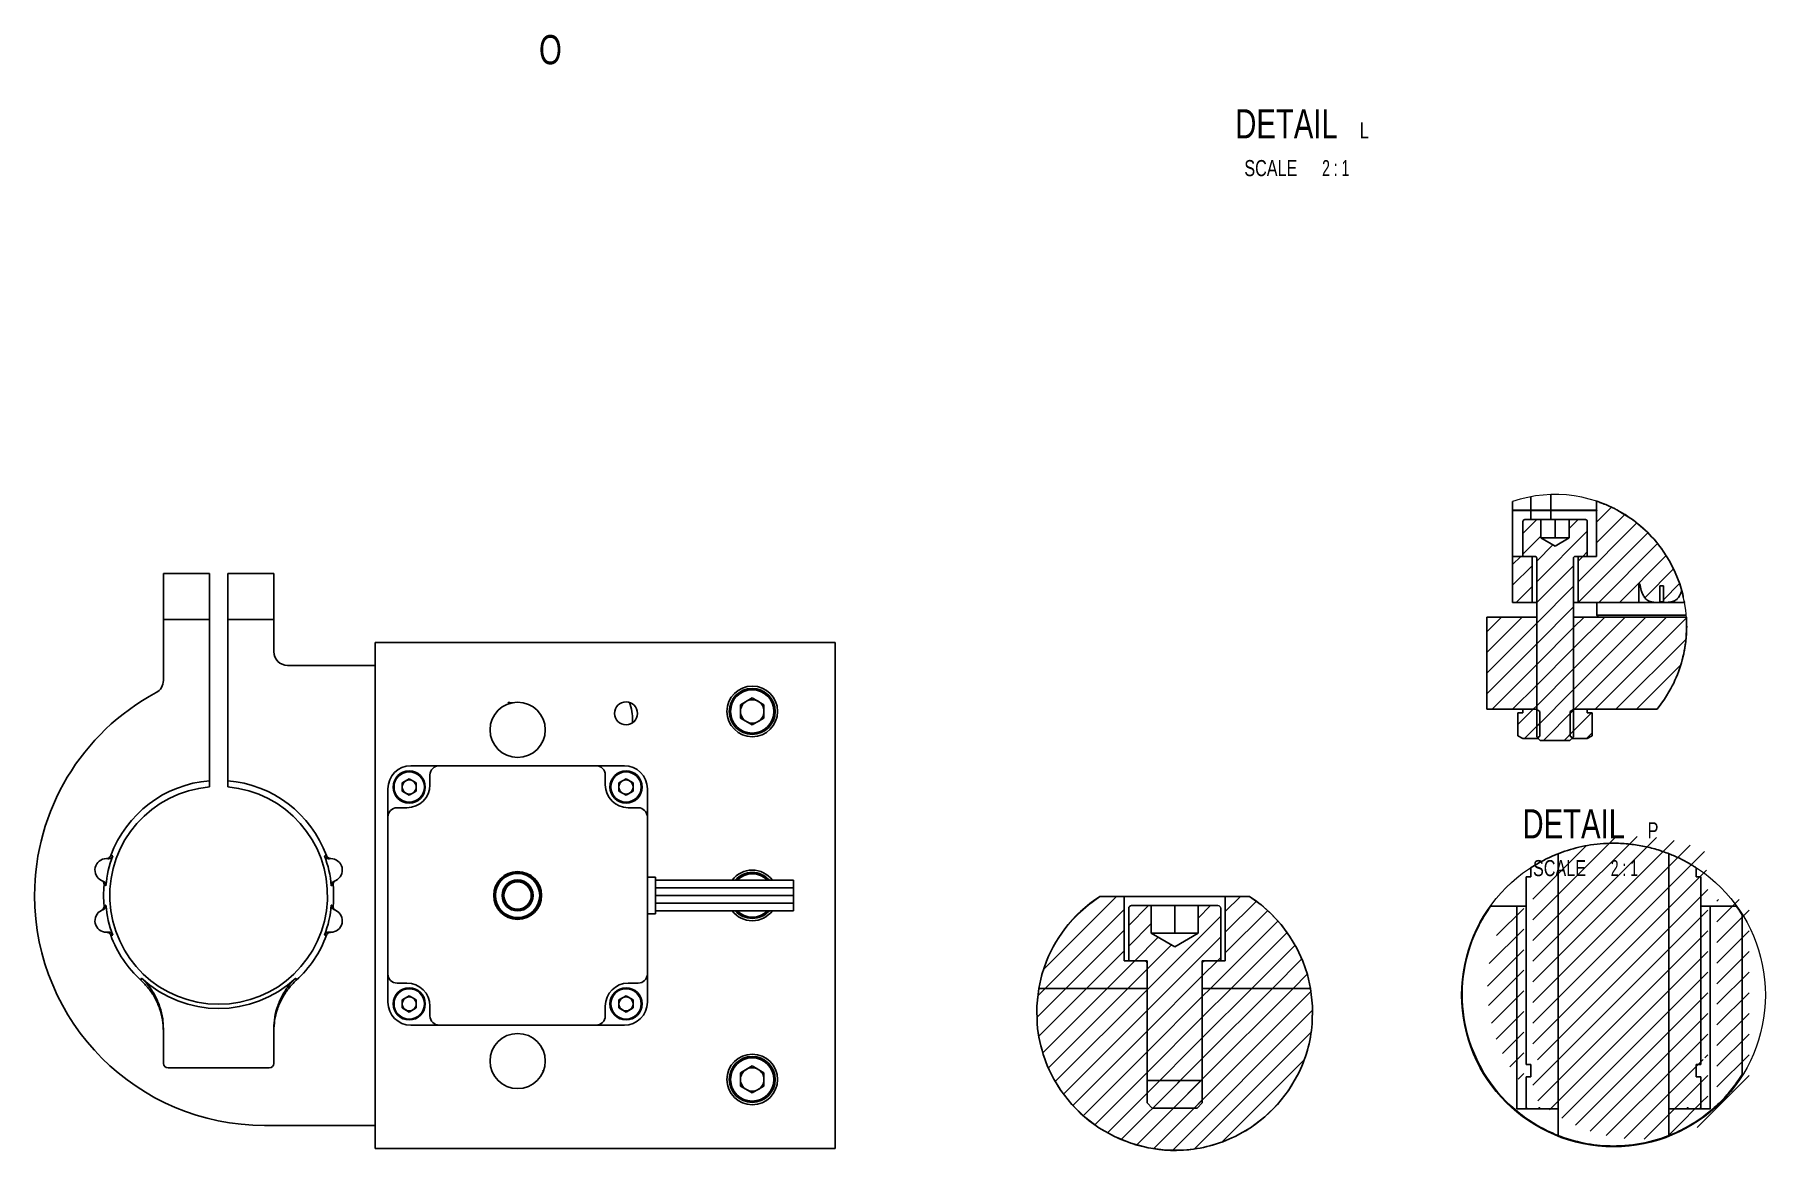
# Model space of a CAD drawing. Header units: millimetres. Extents: x 55 to 11032, y -227 to 3957.
# Drawn here: x 1385.2 to 1761.5, y 3162.1 to 3404.6 of the extents above; entities that cross this region are included whole.
import ezdxf

# ---------------------------------------------------------------- set-up
doc = ezdxf.new("R2010")
doc.units = ezdxf.units.MM
doc.header["$LTSCALE"] = 0.7
doc.layers.get('0').update_dxf_attribs({"color": 255})
doc.styles.add('SLDTEXTSTYLE0', font='TXT', dxfattribs={"width": 0.75})
doc.styles.add('SLDTEXTSTYLE3', font='TXT', dxfattribs={"width": 0.65})

# ---------------------------------------------------------------- blocks, each defined once
blk = doc.blocks.new('SW_HATCH_3')
at = {"color": 0, "linetype": 'Continuous', "lineweight": 18}
for p, q in [((11, 2.02), (-4.63, -13.61)), ((15.26, 1.79), (-4.63, -18.1)), ((6.09, 1.6), (-4.63, -9.12)), ((19.07, 1.11), (-4.63, -22.59)), ((0, 0), (-4.63, -4.63)), ((22.53, 0.08), (19.37, -3.08)), ((19.37, -3.08), (-4.63, -27.08)), ((25.69, -1.25), (19.37, -7.57)), ((-4.63, -4.63), (-11.63, -11.63)), ((26.13, -5.3), (19.37, -12.06)), ((-4.63, -9.12), (-11.63, -16.12)), ((19.37, -7.57), (-4.63, -31.57)), ((26.37, -9.55), (19.37, -16.55)), ((-13.63, -13.63), (-19.52, -19.52)), ((-4.63, -13.61), (-11.63, -20.61)), ((19.37, -12.06), (-4.63, -36.06)), ((26.37, -14.04), (19.37, -21.04)), ((28.71, -11.7), (28.37, -12.04)), ((33.2, -11.7), (28.37, -16.53)), ((35.37, -14.02), (28.37, -21.02)), ((-13.63, -18.12), (-21.12, -25.61)), ((-4.63, -18.1), (-11.63, -25.1)), ((19.37, -16.55), (-4.63, -40.55)), ((26.37, -18.53), (19.37, -25.53)), ((35.37, -18.51), (28.37, -25.51)), ((19.37, -21.04), (-4.63, -45.04)), ((-13.63, -22.61), (-21.54, -30.52)), ((-4.63, -22.59), (-11.63, -29.59)), ((19.37, -25.53), (-4.63, -49.53)), ((26.37, -23.02), (19.37, -30.02)), ((35.37, -23), (28.37, -30)), ((-13.63, -27.1), (-21.31, -34.78)), ((-4.63, -27.08), (-11.63, -34.08)), ((19.37, -30.02), (-4.63, -54.02)), ((26.37, -27.51), (19.37, -34.51)), ((35.37, -27.49), (28.37, -34.49)), ((-13.63, -31.59), (-20.63, -38.59)), ((-4.63, -31.57), (-11.63, -38.57)), ((26.37, -32), (19.37, -39)), ((35.37, -31.98), (28.37, -38.98)), ((-13.63, -36.08), (-19.59, -42.04)), ((-4.63, -36.06), (-11.63, -43.06)), ((19.37, -34.51), (-4.63, -58.51)), ((26.37, -36.49), (19.37, -43.49)), ((35.37, -36.47), (28.37, -43.47)), ((-13.63, -40.57), (-18.26, -45.2)), ((-4.63, -40.55), (-10.63, -46.55)), ((19.37, -39), (-2.4, -60.77)), ((26.37, -40.98), (19.37, -47.98)), ((35.37, -40.96), (28.37, -47.96)), ((-13.63, -45.06), (-16.68, -48.11)), ((-4.63, -45.04), (-11.63, -52.04)), ((19.37, -43.49), (0.81, -62.05)), ((19.37, -47.98), (4.32, -63.03)), ((25.37, -46.47), (19.37, -52.47)), ((26.37, -45.47), (25.74, -46.1)), ((35.37, -45.45), (28.37, -52.45)), ((-13.63, -49.55), (-14.85, -50.77)), ((-4.63, -49.53), (-10.54, -55.44)), ((19.37, -52.47), (8.2, -63.64)), ((26.37, -49.96), (20.63, -55.7)), ((35.37, -49.94), (24.07, -61.24)), ((-6.31, -55.7), (-8.06, -57.45)), ((-4.63, -54.02), (-6.31, -55.7)), ((20.63, -55.7), (19.37, -56.96)), ((25.12, -55.7), (19.37, -61.45)), ((26.37, -54.45), (25.12, -55.7)), ((-4.63, -58.51), (-5.35, -59.23)), ((19.37, -56.96), (12.56, -63.77)), ((19.37, -61.45), (17.63, -63.19))]:
    blk.add_line(p, q, dxfattribs=at)
blk = doc.blocks.new('SW_HATCH_4')
at = {"color": 0, "linetype": 'Continuous', "lineweight": 18}
for p, q in [((15.51, 20), (-0.36, 4.13)), ((42.45, 20), (39.15, 16.7)), ((45.91, 18.97), (39.15, 12.21)), ((17.15, 17.15), (0, 0)), ((8.35, 17.33), (5.62, 14.6)), ((22.49, 18), (18.15, 13.66)), ((38.15, 15.7), (22.15, -0.3)), ((35.96, 18), (33.23, 15.27)), ((48.38, 16.95), (39.15, 7.72)), ((17.15, 12.66), (4.49, 0)), ((23.07, 14.09), (18.15, 9.17)), ((50.61, 14.68), (35.92, 0)), ((52.59, 12.18), (40.41, 0)), ((17.15, 8.17), (8.98, 0)), ((24.59, 11.12), (19.47, 6)), ((38.15, 11.21), (22.15, -4.79)), ((27.44, 9.48), (22.15, 4.19)), ((54.33, 9.43), (44.9, 0)), ((19.47, 6), (13.47, 0)), ((22.15, 4.19), (17.96, 0)), ((37.43, 6), (34.15, 2.72)), ((38.15, 6.72), (37.43, 6)), ((55.81, 6.41), (49.39, 0)), ((4.49, 0), (-1.82, -6.32)), ((0, 0), (-1.63, -1.63)), ((8.98, 0), (-1.4, -10.38)), ((13.47, 0), (-0.53, -14)), ((17.96, 0), (0.69, -17.27)), ((34.15, 2.72), (22.15, -9.28)), ((35.92, 0), (34.15, -1.77)), ((40.41, 0), (34.15, -6.26)), ((44.9, 0), (34.15, -10.75)), ((49.39, 0), (34.15, -15.24)), ((53.88, 0), (34.15, -19.73)), ((56.98, 3.09), (53.88, 0)), ((22.15, -0.3), (2.2, -20.25)), ((34.15, -1.77), (22.15, -13.77)), ((57.79, -0.58), (23.53, -34.84)), ((22.15, -4.79), (3.98, -22.96)), ((34.15, -6.26), (22.15, -18.26)), ((58.14, -4.72), (27.67, -35.19)), ((22.15, -9.28), (6, -25.43)), ((34.15, -10.75), (22.15, -22.75)), ((57.83, -9.52), (32.47, -34.89)), ((22.15, -13.77), (8.26, -27.66)), ((22.15, -18.26), (10.76, -29.65)), ((34.15, -15.24), (23.39, -26)), ((56.31, -15.53), (38.48, -33.36)), ((24.9, -20), (13.52, -31.39)), ((29.39, -20), (16.53, -32.86)), ((33.88, -20), (19.85, -34.03)), ((34.15, -19.73), (27.88, -26)), ((34.15, -24.22), (32.37, -26))]:
    blk.add_line(p, q, dxfattribs=at)
blk = doc.blocks.new('SW_NOTE_0_7')
at = {"color": 0, "linetype": 'Continuous', "lineweight": 0, "attachment_point": 2}
for s, insert, char_height, style in [('DETAIL', (13, 8.19), 6.35, 'SLDTEXTSTYLE0'), ('L', (29.91, 5.35), 3.5, 'SLDTEXTSTYLE0'), ('SCALE', (9.59, -2.86), 3.5, 'SLDTEXTSTYLE0'), ('2 : 1', (23.7, -2.86), 3.5, 'SLDTEXTSTYLE3')]:
    blk.add_mtext(s, dxfattribs=dict(at, insert=insert, char_height=char_height, style=style))
blk = doc.blocks.new('SW_HATCH_5')
at = {"color": 0, "linetype": 'Continuous', "lineweight": 18}
for p, q in [((0, 0), (-0.03, -0.03)), ((3.2, -1.29), (-0.03, -4.52)), ((6.11, -2.87), (-0.03, -9.01)), ((-12.97, -3.99), (-16.03, -7.05)), ((-2.03, -6.52), (-13.03, -17.52)), ((-3.99, -3.99), (-5.96, -5.96)), ((8.74, -4.73), (-4.03, -17.5)), ((11.12, -6.84), (-4.03, -21.99)), ((-12.1, -7.61), (-16.03, -11.54)), ((-9.5, -9.5), (-13.03, -13.03)), ((-2.03, -11.01), (-3.01, -11.99)), ((13.25, -9.2), (0.46, -21.99)), ((-16.48, -11.99), (-18.26, -13.77)), ((-14.03, -14.03), (-18.26, -18.26)), ((-5.03, -14.01), (-13.03, -22.01)), ((-3.01, -11.99), (-4.03, -13.01)), ((15.12, -11.82), (4.95, -21.99)), ((16.73, -14.7), (10.46, -20.97)), ((-14.03, -18.52), (-17.5, -21.99)), ((-5.03, -18.5), (-13.03, -26.5)), ((18.04, -17.88), (14.51, -21.41)), ((-20.7, -25.19), (-23.89, -28.38)), ((-16.21, -25.19), (-23.89, -32.87)), ((-5.03, -22.99), (-13.03, -30.99)), ((-2.74, -25.19), (-5.03, -27.48)), ((1.75, -25.19), (-5.03, -31.97)), ((6.24, -25.19), (-5.03, -36.46)), ((10.73, -25.19), (-5.03, -40.95)), ((15.22, -25.19), (-4.78, -45.19)), ((19.52, -25.38), (-0.29, -45.19)), ((-13.03, -26.5), (-23.89, -37.36)), ((-5.03, -27.48), (-13.03, -35.48)), ((19.44, -29.95), (4.2, -45.19)), ((-13.03, -30.99), (-23.89, -41.85)), ((-5.03, -31.97), (-13.03, -39.97)), ((-13.03, -35.48), (-22.74, -45.19)), ((-5.03, -36.46), (-13.03, -44.46)), ((18.31, -35.57), (8.69, -45.19)), ((-13.03, -39.97), (-18.25, -45.19)), ((-5.03, -40.95), (-13.03, -48.95)), ((-13.03, -44.46), (-13.76, -45.19)), ((-13.76, -45.19), (-17.11, -48.54)), ((-12.33, -48.25), (-15.67, -51.59)), ((-5.03, -45.44), (-11.58, -51.99)), ((-4.78, -45.19), (-5.73, -46.14)), ((-1.09, -45.99), (-5.73, -50.63)), ((-5.03, -49.93), (-7.09, -51.99)), ((-0.95, -50.34), (-2.2, -51.59))]:
    blk.add_line(p, q, dxfattribs=at)
blk = doc.blocks.new('SW_NOTE_0_8')
at = {"color": 0, "linetype": 'Continuous', "lineweight": 0, "attachment_point": 2}
for s, insert, char_height, style in [('DETAIL', (13, 8.19), 6.35, 'SLDTEXTSTYLE0'), ('P', (30.24, 5.35), 3.5, 'SLDTEXTSTYLE0'), ('SCALE', (9.9, -2.86), 3.5, 'SLDTEXTSTYLE0'), ('2 : 1', (24.01, -2.86), 3.5, 'SLDTEXTSTYLE3')]:
    blk.add_mtext(s, dxfattribs=dict(at, insert=insert, char_height=char_height, style=style))

msp = doc.modelspace()

# ---------------------------------------------------------------- linework, layer by layer
at = {"color": 7, "linetype": 'Continuous', "lineweight": 25}
for p, q in [((1710.499, 3304.181), (1710.499, 3301.233)), ((1714.799, 3304.652), (1714.799, 3301.233)), ((1706.499, 3303.128), (1706.499, 3301.233)), ((1706.499, 3301.233), (1710.499, 3301.233)), ((1706.499, 3301.213), (1706.499, 3291.213)), ((1706.499, 3301.213), (1710.499, 3301.213)), ((1706.599, 3301.233), (1706.599, 3301.213)), ((1710.499, 3301.233), (1714.799, 3301.233)), ((1710.499, 3301.233), (1710.499, 3301.213)), ((1710.499, 3301.213), (1714.799, 3301.213)), ((1724.753, 3301.233), (1714.799, 3301.233)), ((1714.799, 3301.233), (1714.799, 3301.213)), ((1724.753, 3301.213), (1714.799, 3301.213)), ((1724.753, 3303.218), (1724.753, 3301.233)), ((1724.854, 3301.233), (1724.753, 3301.233)), ((1724.753, 3301.213), (1724.753, 3291.213)), ((1724.753, 3301.213), (1724.854, 3301.213)), ((1724.854, 3301.233), (1724.854, 3301.213)), ((1728.799, 3301.523), (1727.404, 3302.191)), ((1728.867, 3301.489), (1728.803, 3301.521)), ((1729.351, 3301.233), (1729.351, 3301.233)), ((1729.352, 3301.233), (1729.351, 3301.233)), ((1729.388, 3301.213), (1729.388, 3301.213)), ((1731.678, 3299.83), (1729.388, 3301.213)), ((1708.759, 3291.213), (1708.759, 3298.813)), ((1709.159, 3299.213), (1712.688, 3299.213)), ((1712.688, 3295.213), (1712.688, 3299.213)), ((1712.688, 3299.213), (1715.759, 3299.213)), ((1715.759, 3295.213), (1715.759, 3299.213)), ((1715.759, 3299.213), (1718.83, 3299.213)), ((1718.83, 3299.213), (1718.83, 3295.213)), ((1718.83, 3299.213), (1722.359, 3299.213)), ((1722.759, 3298.813), (1722.759, 3291.213)), ((1715.759, 3293.44), (1712.688, 3295.213)), ((1714.224, 3295.213), (1712.688, 3295.213)), ((1717.295, 3295.213), (1714.224, 3295.213)), ((1718.83, 3295.213), (1715.759, 3293.44)), ((1718.83, 3295.213), (1717.295, 3295.213)), ((1740.686, 3290.096), (1739.266, 3292.364)), ((1706.499, 3291.213), (1706.499, 3281.213)), ((1706.499, 3291.213), (1706.527, 3291.213)), ((1706.527, 3281.213), (1706.527, 3291.213)), ((1706.527, 3291.213), (1710.759, 3291.213)), ((1711.359, 3291.213), (1708.759, 3291.213)), ((1710.759, 3281.213), (1710.759, 3291.213)), ((1711.759, 3251.993), (1711.759, 3290.813)), ((1719.759, 3290.813), (1719.759, 3251.993)), ((1722.759, 3291.213), (1720.159, 3291.213)), ((1720.759, 3291.213), (1720.759, 3281.213)), ((1720.759, 3291.213), (1724.753, 3291.213)), ((1413.234, 3287.517), (1423.234, 3287.517)), ((1413.234, 3277.517), (1413.234, 3287.517)), ((1423.234, 3287.517), (1423.234, 3277.517)), ((1427.234, 3287.517), (1437.234, 3287.517)), ((1427.234, 3277.517), (1427.234, 3287.517)), ((1437.234, 3287.517), (1437.234, 3277.517)), ((1733.969, 3281.213), (1733.969, 3285.213)), ((1734.201, 3285.213), (1733.969, 3285.213)), ((1739.299, 3284.813), (1738.499, 3284.813)), ((1738.499, 3284.813), (1738.499, 3281.213)), ((1739.299, 3281.213), (1739.299, 3284.813)), ((1742.862, 3285.213), (1742.862, 3285.213)), ((1743.312, 3283.754), (1742.862, 3285.213)), ((1706.499, 3281.213), (1706.527, 3281.213)), ((1710.759, 3281.213), (1706.527, 3281.213)), ((1711.759, 3281.213), (1710.759, 3281.213)), ((1720.759, 3281.213), (1719.759, 3281.213)), ((1733.969, 3281.213), (1720.759, 3281.213)), ((1724.799, 3281.213), (1724.799, 3278.413)), ((1738.254, 3281.213), (1733.969, 3281.213)), ((1739.299, 3281.328), (1738.499, 3281.328)), ((1739.299, 3281.213), (1738.499, 3281.213)), ((1743.83, 3281.213), (1739.794, 3281.213)), ((1743.515, 3282.984), (1743.312, 3283.754)), ((1743.617, 3282.561), (1743.515, 3282.984)), ((1743.564, 3282.31), (1743.626, 3282.525)), ((1743.63, 3282.508), (1743.617, 3282.56)), ((1743.83, 3281.57), (1743.898, 3281.213)), ((1743.83, 3281.57), (1743.83, 3281.213)), ((1743.898, 3281.213), (1743.83, 3281.213)), ((1413.234, 3277.517), (1413.234, 3264.25)), ((1423.234, 3277.517), (1413.234, 3277.517)), ((1423.234, 3277.517), (1423.234, 3242.436)), ((1427.234, 3242.436), (1427.234, 3277.517)), ((1437.234, 3277.517), (1427.234, 3277.517)), ((1437.234, 3270.517), (1437.234, 3277.517)), ((1700.899, 3278.013), (1700.899, 3258.013)), ((1700.899, 3278.013), (1711.759, 3278.013)), ((1711.759, 3278.013), (1711.759, 3258.013)), ((1719.759, 3258.013), (1719.759, 3278.013)), ((1719.759, 3278.013), (1744.299, 3278.013)), ((1724.799, 3278.413), (1725.199, 3278.013)), ((1724.799, 3278.413), (1744.268, 3278.413)), ((1744.356, 3275.329), (1744.299, 3278.013)), ((1744.299, 3278.013), (1744.299, 3278.013)), ((1744.161, 3272.652), (1744.356, 3275.329)), ((1459.234, 3162.517), (1459.234, 3272.517)), ((1459.234, 3272.517), (1559.234, 3272.517)), ((1559.234, 3272.517), (1559.234, 3162.517)), ((1440.234, 3267.517), (1459.234, 3267.517)), ((1739.546, 3260.173), (1740.931, 3262.473)), ((1538.692, 3258.984), (1541.234, 3260.452)), ((1538.692, 3258.984), (1538.692, 3256.049)), ((1541.234, 3260.452), (1543.776, 3258.984)), ((1543.776, 3256.049), (1543.776, 3258.984)), ((1737.952, 3258.013), (1739.546, 3260.173)), ((1515.234, 3255.517), (1515.234, 3255.036)), ((1541.234, 3254.581), (1538.692, 3256.049)), ((1541.234, 3254.581), (1543.776, 3256.049)), ((1700.899, 3258.013), (1711.759, 3258.013)), ((1707.676, 3257.213), (1707.676, 3252.238)), ((1707.676, 3257.213), (1708.759, 3257.213)), ((1708.759, 3258.013), (1708.759, 3257.213)), ((1708.759, 3258.013), (1711.759, 3258.013)), ((1711.759, 3258.013), (1711.759, 3257.962)), ((1711.759, 3257.962), (1712.459, 3257.472)), ((1712.459, 3252.103), (1712.459, 3257.472)), ((1719.059, 3257.472), (1719.759, 3257.962)), ((1719.059, 3257.472), (1719.059, 3252.103)), ((1719.759, 3258.013), (1737.952, 3258.013)), ((1719.759, 3257.962), (1719.759, 3258.013)), ((1719.759, 3258.013), (1722.759, 3258.013)), ((1722.759, 3257.213), (1722.759, 3258.013)), ((1722.759, 3257.213), (1723.842, 3257.213)), ((1723.842, 3257.213), (1723.842, 3252.238)), ((1737.952, 3258.013), (1737.952, 3258.013)), ((1495.649, 3251.117), (1495.663, 3250.975)), ((1708.759, 3251.613), (1707.676, 3252.238)), ((1708.759, 3251.613), (1711.759, 3251.613)), ((1712.459, 3252.103), (1711.759, 3251.613)), ((1711.759, 3251.993), (1712.539, 3251.213)), ((1711.759, 3251.613), (1712.139, 3251.613)), ((1718.979, 3251.213), (1712.539, 3251.213)), ((1718.979, 3251.213), (1719.759, 3251.993)), ((1719.759, 3251.613), (1719.059, 3252.103)), ((1719.379, 3251.613), (1719.759, 3251.613)), ((1719.759, 3251.613), (1722.759, 3251.613)), ((1723.842, 3252.238), (1722.759, 3251.613)), ((1473.184, 3245.717), (1467.034, 3245.717)), ((1471.184, 3241.567), (1471.184, 3243.717)), ((1507.284, 3245.717), (1473.184, 3245.717)), ((1513.434, 3245.717), (1507.284, 3245.717)), ((1509.284, 3243.717), (1509.284, 3241.567)), ((1423.234, 3242.436), (1423.234, 3241.091)), ((1427.234, 3241.091), (1427.234, 3242.436)), ((1462.034, 3240.717), (1462.034, 3234.567)), ((1465.129, 3241.973), (1466.664, 3242.86)), ((1465.129, 3241.973), (1465.129, 3240.2)), ((1466.664, 3239.314), (1465.129, 3240.2)), ((1466.664, 3242.86), (1468.2, 3241.973)), ((1466.664, 3239.314), (1468.2, 3240.2)), ((1468.2, 3240.2), (1468.2, 3241.973)), ((1512.269, 3241.973), (1513.804, 3242.86)), ((1512.269, 3241.973), (1512.269, 3240.2)), ((1513.804, 3239.314), (1512.269, 3240.2)), ((1513.804, 3242.86), (1515.34, 3241.973)), ((1513.804, 3239.314), (1515.34, 3240.2)), ((1515.34, 3240.2), (1515.34, 3241.973)), ((1518.434, 3234.567), (1518.434, 3240.717)), ((1464.034, 3236.567), (1466.184, 3236.567)), ((1514.284, 3236.567), (1516.434, 3236.567)), ((1462.034, 3234.567), (1462.034, 3200.467)), ((1518.434, 3200.467), (1518.434, 3234.567)), ((1716.462, 3171.153), (1716.462, 3226.603)), ((1716.462, 3226.603), (1716.462, 3165.316)), ((1740.462, 3226.603), (1740.462, 3171.153)), ((1740.462, 3165.316), (1740.462, 3226.603)), ((1520.234, 3221.517), (1518.434, 3221.517)), ((1520.234, 3213.517), (1520.234, 3221.517)), ((1550.234, 3220.852), (1520.234, 3220.852)), ((1550.234, 3219.192), (1550.234, 3220.852)), ((1709.462, 3180.753), (1709.462, 3221.553)), ((1709.462, 3221.553), (1710.462, 3221.553)), ((1710.462, 3223.55), (1710.462, 3223.51)), ((1710.462, 3221.553), (1710.462, 3223.51)), ((1711.653, 3224.253), (1711.592, 3224.253)), ((1745.332, 3224.253), (1745.271, 3224.253)), ((1746.462, 3223.51), (1746.462, 3223.55)), ((1746.462, 3223.51), (1746.462, 3221.553)), ((1746.462, 3221.553), (1747.462, 3221.553)), ((1747.462, 3221.553), (1747.462, 3180.753)), ((1520.234, 3219.192), (1550.234, 3219.192)), ((1550.234, 3219.182), (1520.234, 3219.182)), ((1520.234, 3217.522), (1550.234, 3217.522)), ((1550.234, 3217.512), (1520.234, 3217.512)), ((1538.692, 3217.522), (1538.692, 3217.512)), ((1539.034, 3219.182), (1539.052, 3219.192)), ((1543.417, 3219.192), (1543.435, 3219.182)), ((1543.776, 3217.512), (1543.776, 3217.522)), ((1550.234, 3217.522), (1550.234, 3219.182)), ((1550.234, 3215.852), (1550.234, 3217.512)), ((1614.298, 3215.496), (1616.801, 3217.3)), ((1616.801, 3217.3), (1616.801, 3217.3)), ((1616.801, 3217.3), (1622.067, 3217.3)), ((1622.067, 3203.3), (1622.067, 3217.3)), ((1644.067, 3217.3), (1622.067, 3217.3)), ((1644.067, 3217.3), (1644.067, 3203.3)), ((1644.067, 3217.3), (1649.333, 3217.3)), ((1651.836, 3215.496), (1649.333, 3217.3)), ((1649.333, 3217.3), (1649.333, 3217.3)), ((1520.234, 3213.517), (1518.434, 3213.517)), ((1520.234, 3215.852), (1550.234, 3215.852)), ((1550.234, 3215.842), (1520.234, 3215.842)), ((1520.234, 3214.182), (1550.234, 3214.182)), ((1539.052, 3215.842), (1539.034, 3215.852)), ((1543.417, 3215.842), (1543.435, 3215.852)), ((1550.234, 3214.182), (1550.234, 3215.842)), ((1623.067, 3203.3), (1623.067, 3214.7)), ((1623.667, 3215.3), (1627.983, 3215.3)), ((1627.983, 3209.3), (1627.983, 3215.3)), ((1627.983, 3215.3), (1633.067, 3215.3)), ((1633.067, 3209.3), (1633.067, 3215.3)), ((1633.067, 3215.3), (1638.151, 3215.3)), ((1638.151, 3215.3), (1638.151, 3209.3)), ((1638.151, 3215.3), (1642.467, 3215.3)), ((1643.067, 3214.7), (1643.067, 3203.3)), ((1654.141, 3213.444), (1651.836, 3215.496)), ((1656.222, 3211.166), (1654.141, 3213.444)), ((1701.662, 3215.153), (1701.729, 3215.153)), ((1701.729, 3215.153), (1707.462, 3215.153)), ((1707.462, 3171.153), (1707.462, 3215.153)), ((1707.462, 3215.153), (1709.462, 3215.153)), ((1747.462, 3215.153), (1749.462, 3215.153)), ((1749.462, 3215.153), (1749.462, 3171.153)), ((1749.462, 3215.153), (1755.195, 3215.153)), ((1755.195, 3215.153), (1755.262, 3215.153)), ((1756.462, 3213.364), (1756.462, 3213.252)), ((1756.462, 3178.668), (1756.462, 3213.252)), ((1658.059, 3208.686), (1656.222, 3211.166)), ((1633.067, 3206.365), (1627.983, 3209.3)), ((1630.525, 3209.3), (1627.983, 3209.3)), ((1635.609, 3209.3), (1630.525, 3209.3)), ((1638.151, 3209.3), (1633.067, 3206.365)), ((1638.151, 3209.3), (1635.609, 3209.3)), ((1697.691, 3207.629), (1697.637, 3207.695)), ((1622.067, 3203.3), (1627.067, 3203.3)), ((1626.567, 3203.3), (1623.067, 3203.3)), ((1627.067, 3203.3), (1627.067, 3197.3)), ((1627.067, 3172.409), (1627.067, 3202.8)), ((1639.067, 3197.3), (1639.067, 3203.3)), ((1639.067, 3203.3), (1644.067, 3203.3)), ((1639.067, 3202.8), (1639.067, 3172.409)), ((1643.067, 3203.3), (1639.567, 3203.3)), ((1408.354, 3199.076), (1408.461, 3199.548)), ((1442.008, 3199.548), (1442.115, 3199.076)), ((1462.034, 3200.467), (1462.034, 3194.317)), ((1466.184, 3198.467), (1464.034, 3198.467)), ((1516.434, 3198.467), (1514.284, 3198.467)), ((1518.434, 3194.317), (1518.434, 3200.467)), ((1465.129, 3194.833), (1466.664, 3195.72)), ((1465.129, 3194.833), (1465.129, 3193.06)), ((1466.664, 3195.72), (1468.2, 3194.833)), ((1468.2, 3193.06), (1468.2, 3194.833)), ((1512.269, 3194.833), (1513.804, 3195.72)), ((1512.269, 3194.833), (1512.269, 3193.06)), ((1513.804, 3195.72), (1515.34, 3194.833)), ((1515.34, 3193.06), (1515.34, 3194.833)), ((1603.526, 3197.3), (1603.102, 3193.449)), ((1603.526, 3197.3), (1627.067, 3197.3)), ((1627.067, 3177.3), (1627.067, 3197.3)), ((1639.067, 3197.3), (1662.608, 3197.3)), ((1639.067, 3197.3), (1639.067, 3177.3)), ((1466.664, 3192.174), (1465.129, 3193.06)), ((1466.664, 3192.174), (1468.2, 3193.06)), ((1471.184, 3191.317), (1471.184, 3193.467)), ((1509.284, 3193.467), (1509.284, 3191.317)), ((1513.804, 3192.174), (1512.269, 3193.06)), ((1513.804, 3192.174), (1515.34, 3193.06)), ((1603.102, 3193.449), (1603.178, 3189.575)), ((1413.234, 3187.986), (1413.234, 3181.017)), ((1437.234, 3181.017), (1437.234, 3187.986)), ((1467.034, 3189.317), (1473.184, 3189.317)), ((1473.184, 3189.317), (1507.284, 3189.317)), ((1507.284, 3189.317), (1513.434, 3189.317)), ((1414.234, 3180.017), (1436.234, 3180.017)), ((1538.692, 3178.984), (1541.234, 3180.452)), ((1541.234, 3180.452), (1543.776, 3178.984)), ((1710.462, 3180.753), (1709.462, 3180.753)), ((1710.462, 3178.053), (1710.462, 3180.753)), ((1746.462, 3180.753), (1746.462, 3178.053)), ((1747.462, 3180.753), (1746.462, 3180.753)), ((1488.377, 3175.876), (1488.27, 3175.854)), ((1495.554, 3178.838), (1495.557, 3178.832)), ((1495.647, 3179.133), (1495.663, 3178.975)), ((1538.692, 3178.984), (1538.692, 3176.049)), ((1541.234, 3174.581), (1538.692, 3176.049)), ((1541.234, 3174.581), (1543.776, 3176.049)), ((1543.776, 3176.049), (1543.776, 3178.984)), ((1627.067, 3177.3), (1639.067, 3177.3)), ((1657.802, 3175.129), (1659.783, 3178.459)), ((1709.462, 3171.553), (1709.462, 3178.053)), ((1709.462, 3178.053), (1710.462, 3178.053)), ((1746.462, 3178.053), (1747.462, 3178.053)), ((1747.462, 3178.053), (1747.462, 3171.553)), ((1756.462, 3178.668), (1756.462, 3178.386)), ((1608.332, 3175.129), (1610.726, 3172.082)), ((1610.726, 3172.082), (1613.493, 3169.369)), ((1627.067, 3172.409), (1628.176, 3171.3)), ((1637.958, 3171.3), (1639.067, 3172.409)), ((1637.958, 3171.3), (1628.176, 3171.3)), ((1716.462, 3171.153), (1707.462, 3171.153)), ((1708.078, 3169.907), (1708.105, 3170.102)), ((1712.262, 3171.153), (1709.862, 3171.153)), ((1712.262, 3171.153), (1712.262, 3171.353)), ((1712.462, 3171.353), (1712.262, 3171.353)), ((1712.462, 3171.153), (1712.462, 3171.353)), ((1716.462, 3171.153), (1712.462, 3171.153)), ((1716.462, 3165.316), (1716.462, 3171.153)), ((1740.462, 3171.153), (1740.462, 3165.316)), ((1749.462, 3171.153), (1740.462, 3171.153)), ((1744.462, 3171.153), (1740.462, 3171.153)), ((1744.462, 3171.353), (1744.462, 3171.153)), ((1744.662, 3171.353), (1744.462, 3171.353)), ((1744.662, 3171.353), (1744.662, 3171.153)), ((1747.062, 3171.153), (1744.662, 3171.153)), ((1459.234, 3167.517), (1435.234, 3167.517)), ((1559.234, 3162.517), (1459.234, 3162.517)), ((1627.287, 3162.664), (1631.13, 3162.165)), ((1631.13, 3162.165), (1635.004, 3162.165))]:
    msp.add_line(p, q, dxfattribs=at)
at = {"color": 8, "linetype": 'Continuous', "lineweight": 25}
for p, q in [((1710.499, 3301.213), (1710.499, 3299.213)), ((1714.799, 3301.213), (1714.799, 3299.213))]:
    msp.add_line(p, q, dxfattribs=at)
at = {"color": 7, "linetype": 'Continuous', "lineweight": 25, "flags": 128}
for points in [[(1729.366, 3301.225), (1729.365, 3301.226), (1729.361, 3301.228)], [(1742.862, 3285.213), (1741.888, 3287.706), (1740.686, 3290.096)], [(1609.912, 3211.166), (1611.994, 3213.444), (1614.298, 3215.496)], [(1660.921, 3203.228), (1659.631, 3206.031), (1658.059, 3208.686)], [(1603.526, 3197.3), (1604.217, 3200.308), (1605.213, 3203.228)], [(1662.608, 3197.3), (1661.917, 3200.308), (1660.921, 3203.228)], [(1662.957, 3189.575), (1663.032, 3193.449), (1662.608, 3197.3)], [(1652.642, 3169.369), (1655.408, 3172.082), (1657.802, 3175.129)], [(1613.493, 3169.369), (1616.586, 3167.036), (1619.954, 3165.12)], [(1646.18, 3165.12), (1649.548, 3167.036), (1652.641, 3169.369)], [(1619.954, 3165.12), (1623.541, 3163.655), (1627.287, 3162.664)]]:
    msp.add_lwpolyline(points, dxfattribs=at)
at = {"color": 7, "linetype": 'Continuous', "lineweight": 18, "flags": 128}
msp.add_lwpolyline([(1744.365, 3276.063), (1744.365, 3275.934), (1744.364, 3275.783), (1744.362, 3275.632), (1744.359, 3275.481), (1744.356, 3275.329), (1744.356, 3275.329), (1744.353, 3275.216), (1744.348, 3275.064), (1744.342, 3274.913), (1744.336, 3274.762), (1744.328, 3274.611), (1744.32, 3274.46), (1744.311, 3274.309), (1744.302, 3274.158), (1744.291, 3274.007), (1744.28, 3273.856), (1744.268, 3273.705), (1744.255, 3273.555), (1744.241, 3273.404), (1744.227, 3273.253), (1744.212, 3273.103), (1744.196, 3272.952), (1744.179, 3272.802), (1744.161, 3272.652), (1744.161, 3272.65), (1744.142, 3272.5), (1744.123, 3272.35), (1744.103, 3272.2), (1744.082, 3272.05), (1744.061, 3271.901), (1744.038, 3271.751), (1744.015, 3271.602), (1743.991, 3271.452), (1743.966, 3271.303), (1743.941, 3271.154), (1743.914, 3271.005), (1743.887, 3270.856), (1743.859, 3270.707), (1743.831, 3270.559), (1743.801, 3270.411), (1743.771, 3270.262), (1743.74, 3270.114), (1743.708, 3269.966), (1743.675, 3269.819), (1743.642, 3269.671), (1743.608, 3269.524), (1743.573, 3269.377), (1743.537, 3269.23), (1743.5, 3269.083), (1743.463, 3268.936), (1743.425, 3268.79), (1743.386, 3268.644), (1743.347, 3268.498), (1743.306, 3268.352), (1743.265, 3268.206), (1743.223, 3268.061), (1743.18, 3267.916), (1743.137, 3267.771), (1743.093, 3267.626), (1743.048, 3267.482), (1743.002, 3267.338), (1742.955, 3267.194), (1742.908, 3267.05), (1742.86, 3266.906), (1742.811, 3266.763), (1742.762, 3266.62), (1742.711, 3266.478), (1742.66, 3266.335), (1742.609, 3266.193), (1742.556, 3266.051), (1742.503, 3265.91), (1742.449, 3265.768), (1742.394, 3265.627), (1742.338, 3265.487), (1742.282, 3265.346), (1742.225, 3265.206), (1742.167, 3265.066), (1742.109, 3264.927), (1742.049, 3264.788), (1741.989, 3264.649), (1741.929, 3264.51), (1741.867, 3264.372), (1741.805, 3264.234), (1741.742, 3264.097), (1741.678, 3263.959), (1741.614, 3263.822), (1741.549, 3263.686), (1741.483, 3263.55), (1741.417, 3263.414), (1741.349, 3263.278), (1741.281, 3263.143), (1741.213, 3263.008), (1741.143, 3262.874), (1741.073, 3262.74), (1741.002, 3262.606), (1740.931, 3262.473), (1740.931, 3262.473), (1740.877, 3262.373), (1740.804, 3262.24), (1740.73, 3262.108), (1740.656, 3261.976), (1740.581, 3261.845), (1740.506, 3261.714), (1740.43, 3261.583), (1740.353, 3261.453), (1740.275, 3261.323), (1740.197, 3261.193), (1740.118, 3261.064), (1740.038, 3260.936), (1739.958, 3260.808), (1739.877, 3260.68), (1739.795, 3260.553), (1739.713, 3260.426), (1739.63, 3260.299), (1739.546, 3260.173), (1739.546, 3260.173), (1739.483, 3260.079), (1739.398, 3259.953), (1739.312, 3259.829), (1739.226, 3259.704), (1739.139, 3259.58), (1739.052, 3259.457), (1738.964, 3259.334), (1738.875, 3259.212), (1738.785, 3259.09), (1738.695, 3258.968), (1738.605, 3258.847), (1738.513, 3258.726), (1738.421, 3258.606), (1738.329, 3258.487), (1738.235, 3258.368), (1738.142, 3258.249), (1738.047, 3258.131), (1737.952, 3258.013), (1737.952, 3258.013)], dxfattribs=at)
at = {"color": 7, "linetype": 'Continuous', "lineweight": 25}
for centre, radius in [((1541.234, 3257.517), 5.5), ((1541.234, 3257.517), 5), ((1541.234, 3257.517), 4.7), ((1490.234, 3253.517), 6), ((1513.804, 3257.087), 2.5), ((1466.664, 3241.087), 3.5), ((1466.664, 3241.087), 3.3), ((1513.804, 3241.087), 3.5), ((1513.804, 3241.087), 3.3), ((1490.234, 3217.517), 5.2), ((1490.234, 3217.517), 5), ((1490.234, 3217.517), 4.8), ((1490.234, 3217.517), 3.375), ((1490.234, 3217.517), 3.175), ((1490.234, 3217.517), 2.975), ((1466.664, 3193.947), 3.5), ((1466.664, 3193.947), 3.3), ((1513.804, 3193.947), 3.5), ((1513.804, 3193.947), 3.3), ((1490.234, 3181.517), 6), ((1541.234, 3177.517), 5.5), ((1541.234, 3177.517), 5), ((1541.234, 3177.517), 4.7)]:
    msp.add_circle(centre, radius, dxfattribs=at)
at = {"color": 7, "linetype": 'Continuous', "lineweight": 18}
msp.add_circle((1728.462, 3195.875), 33.013, dxfattribs=at)
for centre, radius, start, end in [((1715.759, 3276.063), 28.606, 0.00001, 108.88753), ((1633.067, 3192.098), 29.996, 122.83875, 0), ((1633.067, 3192.098), 29.996, 0.00002, 57.16124)]:
    msp.add_arc(centre, radius, start, end, dxfattribs=at)
at = {"color": 7, "linetype": 'Continuous', "lineweight": 25}
for centre, radius, start, end in [((1715.576, 3275.709), 29.004, 62.26697, 62.71776), ((1715.588, 3275.741), 28.97, 61.63593, 62.24491), ((1715.759, 3276.063), 28.606, 34.74077, 56.18641), ((1709.159, 3298.813), 0.4, 89.99888, 180.00006), ((1722.359, 3298.813), 0.4, 0.00017, 90.00103), ((1711.359, 3290.813), 0.4, 0.00017, 90.00103), ((1720.159, 3290.813), 0.4, 89.99892, 179.99994), ((1440.234, 3270.517), 3, 180, 270), ((1715.759, 3276.063), 28.606, 331.6362, 353.15208), ((1410.234, 3264.25), 3, 298.14458, 0), ((1435.234, 3217.517), 50, 118.14458, 180), ((1503.234, 3255.517), 12, 0, 19.22547), ((1541.234, 3257.517), 2.542, 120, 180), ((1541.234, 3257.517), 2.542, 60, 120), ((1541.234, 3257.517), 2.542, 0, 60), ((1541.234, 3257.517), 2.542, 180, 240), ((1541.234, 3257.517), 2.542, 240, 300), ((1541.234, 3257.517), 2.542, 300, 0), ((1467.034, 3240.717), 5, 90, 180), ((1473.184, 3243.717), 2, 90, 180), ((1507.284, 3243.717), 2, 0, 90), ((1513.434, 3240.717), 5, 0, 90), ((1425.234, 3217.517), 23.659, 94.84929, 85.15071), ((1425.234, 3217.517), 25, 94.58857, 159.73131), ((1425.234, 3217.517), 25, 20.26869, 85.41143), ((1466.664, 3241.087), 1.536, 120, 180), ((1466.664, 3241.087), 1.536, 180, 240), ((1466.664, 3241.087), 1.535, 60, 120), ((1466.664, 3241.087), 1.535, 240, 300), ((1466.184, 3241.567), 5, 270, 0), ((1466.664, 3241.087), 1.535, 0, 60), ((1466.664, 3241.087), 1.535, 300, 0), ((1514.284, 3241.567), 5, 180, 270), ((1513.804, 3241.087), 1.535, 120, 180), ((1513.804, 3241.087), 1.535, 180, 240), ((1513.804, 3241.087), 1.536, 60, 120), ((1513.804, 3241.087), 1.536, 240, 300), ((1513.804, 3241.087), 1.536, 0, 60), ((1513.804, 3241.087), 1.536, 300, 0), ((1464.034, 3234.567), 2, 90, 180), ((1516.434, 3234.567), 2, 0, 90), ((1400.848, 3223.023), 2.5, 90.08351, 244.46695), ((1425.234, 3217.517), 24.581, 159.44884, 175.10162), ((1425.234, 3217.517), 24.581, 4.89838, 20.55116), ((1449.62, 3223.023), 2.5, 295.53305, 89.91649), ((1541.234, 3217.517), 5.5, 37.32703, 142.67297), ((1541.234, 3217.517), 5, 41.83594, 138.16406), ((1435.234, 3217.517), 50, 180, 270), ((1425.234, 3217.517), 25, 174.81915, 185.18085), ((1425.234, 3217.517), 25, 354.81915, 5.18085), ((1400.848, 3212.01), 2.5, 115.53305, 269.91649), ((1425.234, 3217.517), 24.581, 184.89838, 200.55116), ((1425.234, 3217.517), 24.581, 339.44884, 355.10162), ((1449.62, 3212.01), 2.5, 270.08351, 64.46695), ((1541.234, 3217.517), 5.5, 217.32703, 270), ((1541.234, 3217.517), 5, 221.83594, 318.16406), ((1541.234, 3217.517), 5.5, 270, 322.67297), ((1623.667, 3214.7), 0.6, 90.00075, 180.00067), ((1642.467, 3214.7), 0.6, 0.00176, 89.99682), ((1633.067, 3192.098), 29.996, 140.52902, 158.21868), ((1425.234, 3217.517), 25, 200.26869, 227.5286), ((1425.234, 3217.517), 25, 312.4714, 339.73131), ((1728.462, 3195.96), 32.909, 159.23136, 231.78711), ((1626.567, 3202.8), 0.5, 0.00006, 89.99994), ((1639.567, 3202.8), 0.5, 89.99836, 179.99994), ((1425.234, 3217.517), 24.581, 226.97053, 313.02947), ((1464.034, 3200.467), 2, 180, 270), ((1466.184, 3193.467), 5, 0, 90), ((1514.284, 3193.467), 5, 90, 180), ((1516.434, 3200.467), 2, 270, 0), ((1467.034, 3194.317), 5, 180, 270), ((1466.664, 3193.947), 1.535, 120, 180), ((1466.664, 3193.947), 1.535, 60, 120), ((1466.664, 3193.947), 1.535, 0, 60), ((1513.804, 3193.947), 1.536, 120, 180), ((1513.804, 3193.947), 1.536, 60, 120), ((1513.434, 3194.317), 5, 270, 0), ((1513.804, 3193.947), 1.536, 0, 60), ((1466.664, 3193.947), 1.535, 180, 240), ((1466.664, 3193.947), 1.535, 240, 300), ((1466.664, 3193.947), 1.535, 300, 0), ((1473.184, 3191.317), 2, 180, 270), ((1507.284, 3191.317), 2, 270, 0), ((1513.804, 3193.947), 1.535, 180, 240), ((1513.804, 3193.947), 1.536, 240, 300), ((1513.804, 3193.947), 1.536, 300, 0), ((1633.067, 3192.098), 29.996, 184.82528, 214.45112), ((1633.067, 3192.098), 29.996, 332.95534, 355.17473), ((1414.234, 3181.017), 1, 180, 270), ((1436.234, 3181.017), 1, 270, 0), ((1541.234, 3177.517), 2.542, 120, 180), ((1541.234, 3177.517), 2.542, 60, 120), ((1541.234, 3177.517), 2.542, 0, 60), ((1541.234, 3177.517), 2.542, 180, 240), ((1541.234, 3177.517), 2.542, 300, 0), ((1541.234, 3177.517), 2.542, 240, 300), ((1709.862, 3171.553), 0.4, 179.99979, 270.00021), ((1747.062, 3171.553), 0.4, 269.99979, 0.00021), ((1633.067, 3192.098), 29.996, 273.7033, 295.92268)]:
    msp.add_arc(centre, radius, start, end, dxfattribs=at)
at = {"color": 8, "linetype": 'Continuous', "lineweight": 25}
for start, end in [(45.2003, 134.7997), (225.2003, 314.7997)]:
    msp.add_arc((1541.234, 3217.517), 4.7, start, end, dxfattribs=at)
at = {"color": 7, "linetype": 'Continuous', "lineweight": 25}
for points, knots in [([(1725.266, 3303.042), (1725.127, 3303.091), (1724.971, 3303.145), (1724.815, 3303.197), (1724.799, 3303.202)], [0, 0, 0, 0, 0.8990833, 1, 1, 1, 1]), ([(1727.404, 3302.191), (1726.983, 3302.372), (1726.279, 3302.676), (1725.558, 3302.937), (1725.267, 3303.042)], [0, 0, 0, 0, 0.5970618, 1, 1, 1, 1]), ([(1735.199, 3282.31), (1735.059, 3282.551), (1734.777, 3283.034), (1734.395, 3284), (1734.274, 3284.745), (1734.198, 3285.213)], [0, 0, 0, 0, 0.2707663, 0.5415251, 1, 1, 1, 1]), ([(1738.499, 3281.213), (1737.923, 3281.211), (1737.091, 3281.208), (1736.052, 3281.535), (1735.508, 3281.899), (1735.281, 3282.208), (1735.206, 3282.31)], [0, 0, 0, 0, 0.4732576, 0.6836202, 0.8954752, 1, 1, 1, 1]), ([(1742.593, 3282.31), (1742.589, 3282.304), (1742.481, 3282.137), (1742.162, 3281.789), (1741.393, 3281.368), (1740.381, 3281.213), (1739.639, 3281.213), (1739.299, 3281.213)], [0, 0, 0, 0, 0.0059667, 0.1649354, 0.3839309, 0.7186686, 1, 1, 1, 1]), ([(1743.3, 3283.794), (1743.277, 3283.723), (1743.102, 3283.204), (1742.832, 3282.724), (1742.599, 3282.31)], [0, 0, 0, 0, 0.13618091, 1, 1, 1, 1]), ([(1488.078, 3259.41), (1488.129, 3259.424), (1488.231, 3259.451), (1488.722, 3259.426), (1489.152, 3259.389), (1489.249, 3259.381)], [0, 0, 0, 0, 0.4362214, 0.8724428, 1, 1, 1, 1]), ([(1495.519, 3250.898), (1495.527, 3250.884), (1495.54, 3250.862), (1495.553, 3250.84), (1495.557, 3250.832)], [0, 0, 0, 0, 0.6457029, 1, 1, 1, 1]), ([(1745.271, 3224.253), (1744.674, 3224.592), (1743.36, 3225.339), (1741.128, 3226.371), (1738.492, 3227.348), (1735.557, 3228.148), (1732.411, 3228.68), (1729.305, 3228.908), (1726.305, 3228.837), (1722.7, 3228.448), (1718.536, 3227.461), (1714.604, 3225.909), (1712.43, 3224.689), (1711.653, 3224.253)], [0, 0, 0, 0, 0.0583292, 0.1286163, 0.2089199, 0.2971853, 0.3869932, 0.4799902, 0.5616577, 0.6419638, 0.7880749, 0.9241992, 1, 1, 1, 1]), ([(1400.845, 3225.523), (1400.957, 3225.534), (1401.183, 3225.557), (1401.481, 3225.73), (1401.683, 3225.95), (1401.755, 3226.115), (1401.782, 3226.177)], [0, 0, 0, 0, 0.277631, 0.5552663, 0.8327758, 1, 1, 1, 1]), ([(1401.157, 3225.504), (1401.106, 3225.51), (1401.004, 3225.521), (1400.898, 3225.522), (1400.845, 3225.523)], [0, 0, 0, 0, 0.49614229, 1, 1, 1, 1]), ([(1402.218, 3226.146), (1402.168, 3226.044), (1402.068, 3225.841), (1401.802, 3225.623), (1401.488, 3225.494), (1401.266, 3225.501), (1401.157, 3225.504)], [0, 0, 0, 0, 0.2522446, 0.5044833, 0.756905, 1, 1, 1, 1]), ([(1401.782, 3226.177), (1401.856, 3226.175), (1402.004, 3226.171), (1402.146, 3226.154), (1402.218, 3226.146)], [0, 0, 0, 0, 0.4996738, 1, 1, 1, 1]), ([(1448.251, 3226.146), (1448.322, 3226.154), (1448.465, 3226.171), (1448.613, 3226.175), (1448.686, 3226.177)], [0, 0, 0, 0, 0.4994074, 1, 1, 1, 1]), ([(1449.312, 3225.504), (1449.198, 3225.501), (1448.972, 3225.495), (1448.655, 3225.63), (1448.395, 3225.849), (1448.298, 3226.048), (1448.251, 3226.146)], [0, 0, 0, 0, 0.2527516, 0.5055069, 0.7581558, 1, 1, 1, 1]), ([(1448.686, 3226.177), (1448.736, 3226.075), (1448.834, 3225.872), (1449.1, 3225.652), (1449.376, 3225.539), (1449.556, 3225.527), (1449.624, 3225.523)], [0, 0, 0, 0, 0.2771509, 0.5542941, 0.8316315, 1, 1, 1, 1]), ([(1449.624, 3225.523), (1449.571, 3225.522), (1449.465, 3225.521), (1449.362, 3225.51), (1449.312, 3225.504)], [0, 0, 0, 0, 0.5047765, 1, 1, 1, 1]), ([(1400.337, 3219.774), (1400.336, 3219.887), (1400.334, 3220.113), (1400.189, 3220.426), (1399.989, 3220.647), (1399.831, 3220.734), (1399.771, 3220.767)], [0, 0, 0, 0, 0.2771509, 0.5542941, 0.8316315, 1, 1, 1, 1]), ([(1399.771, 3220.767), (1399.819, 3220.745), (1399.916, 3220.701), (1400.013, 3220.667), (1400.061, 3220.65)], [0, 0, 0, 0, 0.5047765, 1, 1, 1, 1]), ([(1400.061, 3220.65), (1400.165, 3220.604), (1400.372, 3220.512), (1400.6, 3220.254), (1400.741, 3219.945), (1400.742, 3219.724), (1400.743, 3219.615)], [0, 0, 0, 0, 0.2527516, 0.5055069, 0.7581558, 1, 1, 1, 1]), ([(1449.725, 3219.615), (1449.727, 3219.729), (1449.73, 3219.955), (1449.876, 3220.266), (1450.105, 3220.517), (1450.308, 3220.607), (1450.408, 3220.65)], [0, 0, 0, 0, 0.252275, 0.5045441, 0.7569658, 1, 1, 1, 1]), ([(1450.698, 3220.767), (1450.601, 3220.709), (1450.407, 3220.592), (1450.212, 3220.307), (1450.125, 3220.022), (1450.13, 3219.842), (1450.132, 3219.774)], [0, 0, 0, 0, 0.277631, 0.5552663, 0.8327758, 1, 1, 1, 1]), ([(1450.408, 3220.65), (1450.456, 3220.667), (1450.553, 3220.701), (1450.649, 3220.745), (1450.698, 3220.767)], [0, 0, 0, 0, 0.4961423, 1, 1, 1, 1]), ([(1711.653, 3224.253), (1711.269, 3224.019), (1710.869, 3223.776), (1710.477, 3223.52), (1710.462, 3223.51)], [0, 0, 0, 0, 0.9602807, 1, 1, 1, 1]), ([(1746.462, 3223.51), (1746.204, 3223.676), (1745.81, 3223.929), (1745.409, 3224.17), (1745.271, 3224.253)], [0, 0, 0, 0, 0.6563158, 1, 1, 1, 1]), ([(1400.743, 3219.615), (1400.675, 3219.638), (1400.539, 3219.684), (1400.404, 3219.744), (1400.337, 3219.774)], [0, 0, 0, 0, 0.4994074, 1, 1, 1, 1]), ([(1450.132, 3219.774), (1450.065, 3219.744), (1449.93, 3219.684), (1449.794, 3219.638), (1449.725, 3219.615)], [0, 0, 0, 0, 0.4996738, 1, 1, 1, 1]), ([(1399.771, 3214.266), (1399.868, 3214.324), (1400.062, 3214.441), (1400.257, 3214.726), (1400.344, 3215.011), (1400.339, 3215.191), (1400.337, 3215.259)], [0, 0, 0, 0, 0.277631, 0.5552663, 0.8327758, 1, 1, 1, 1]), ([(1400.061, 3214.383), (1400.013, 3214.366), (1399.916, 3214.332), (1399.819, 3214.288), (1399.771, 3214.266)], [0, 0, 0, 0, 0.4961423, 1, 1, 1, 1]), ([(1400.743, 3215.418), (1400.742, 3215.305), (1400.739, 3215.078), (1400.592, 3214.767), (1400.364, 3214.516), (1400.161, 3214.426), (1400.061, 3214.383)], [0, 0, 0, 0, 0.252275, 0.5045441, 0.7569658, 1, 1, 1, 1]), ([(1400.337, 3215.259), (1400.404, 3215.289), (1400.539, 3215.349), (1400.675, 3215.395), (1400.743, 3215.418)], [0, 0, 0, 0, 0.4996738, 1, 1, 1, 1]), ([(1449.725, 3215.418), (1449.794, 3215.395), (1449.93, 3215.349), (1450.065, 3215.289), (1450.132, 3215.259)], [0, 0, 0, 0, 0.4994074, 1, 1, 1, 1]), ([(1450.408, 3214.383), (1450.304, 3214.429), (1450.097, 3214.521), (1449.869, 3214.779), (1449.728, 3215.088), (1449.726, 3215.309), (1449.725, 3215.418)], [0, 0, 0, 0, 0.2527516, 0.5055069, 0.7581558, 1, 1, 1, 1]), ([(1450.132, 3215.259), (1450.133, 3215.146), (1450.135, 3214.92), (1450.28, 3214.607), (1450.48, 3214.386), (1450.638, 3214.299), (1450.698, 3214.266)], [0, 0, 0, 0, 0.2771509, 0.5542941, 0.8316315, 1, 1, 1, 1]), ([(1450.698, 3214.266), (1450.649, 3214.288), (1450.553, 3214.332), (1450.456, 3214.366), (1450.408, 3214.383)], [0, 0, 0, 0, 0.5047765, 1, 1, 1, 1]), ([(1701.729, 3215.153), (1700.947, 3213.986), (1699.354, 3211.61), (1698.252, 3208.972), (1697.691, 3207.629)], [0, 0, 0, 0, 0.491298, 1, 1, 1, 1]), ([(1756.462, 3213.252), (1756.357, 3213.419), (1755.954, 3214.065), (1755.518, 3214.69), (1755.195, 3215.153)], [0, 0, 0, 0, 0.2588548, 1, 1, 1, 1]), ([(1400.845, 3209.51), (1400.898, 3209.511), (1401.004, 3209.512), (1401.106, 3209.523), (1401.157, 3209.529)], [0, 0, 0, 0, 0.5047765, 1, 1, 1, 1]), ([(1401.782, 3208.856), (1401.733, 3208.958), (1401.634, 3209.161), (1401.369, 3209.381), (1401.093, 3209.494), (1400.913, 3209.506), (1400.845, 3209.51)], [0, 0, 0, 0, 0.2771509, 0.5542941, 0.8316315, 1, 1, 1, 1]), ([(1401.157, 3209.529), (1401.27, 3209.532), (1401.497, 3209.538), (1401.814, 3209.403), (1402.074, 3209.184), (1402.171, 3208.985), (1402.218, 3208.888)], [0, 0, 0, 0, 0.2527516, 0.5055069, 0.7581558, 1, 1, 1, 1]), ([(1448.251, 3208.888), (1448.301, 3208.989), (1448.4, 3209.192), (1448.667, 3209.41), (1448.981, 3209.539), (1449.203, 3209.532), (1449.312, 3209.529)], [0, 0, 0, 0, 0.252275, 0.5045441, 0.7569658, 1, 1, 1, 1]), ([(1449.624, 3209.51), (1449.511, 3209.499), (1449.286, 3209.476), (1448.988, 3209.303), (1448.786, 3209.083), (1448.714, 3208.918), (1448.686, 3208.856)], [0, 0, 0, 0, 0.27763099, 0.55526631, 0.83277584, 1, 1, 1, 1]), ([(1449.312, 3209.529), (1449.363, 3209.523), (1449.465, 3209.512), (1449.571, 3209.511), (1449.624, 3209.51)], [0, 0, 0, 0, 0.4961423, 1, 1, 1, 1]), ([(1402.218, 3208.888), (1402.147, 3208.879), (1402.004, 3208.862), (1401.856, 3208.858), (1401.782, 3208.856)], [0, 0, 0, 0, 0.4994074, 1, 1, 1, 1]), ([(1448.686, 3208.856), (1448.613, 3208.858), (1448.465, 3208.862), (1448.322, 3208.879), (1448.251, 3208.888)], [0, 0, 0, 0, 0.4996738, 1, 1, 1, 1]), ([(1413.234, 3187.986), (1413.194, 3188.82), (1413.113, 3190.511), (1412.458, 3192.968), (1411.416, 3195.299), (1410.054, 3197.373), (1408.901, 3198.528), (1408.354, 3199.076)], [0, 0, 0, 0, 0.2005768, 0.4069687, 0.6075465, 0.8139506, 1, 1, 1, 1]), ([(1408.461, 3199.548), (1409.042, 3198.95), (1410.221, 3197.738), (1411.568, 3195.586), (1412.56, 3193.237), (1413.136, 3190.871), (1413.203, 3189.286), (1413.234, 3188.556)], [0, 0, 0, 0, 0.2026702, 0.4112213, 0.6138893, 0.8224212, 1, 1, 1, 1]), ([(1437.234, 3188.556), (1437.275, 3189.39), (1437.356, 3191.082), (1438.011, 3193.538), (1439.053, 3195.87), (1440.389, 3197.902), (1441.499, 3199.031), (1442.008, 3199.548)], [0, 0, 0, 0, 0.2029557, 0.4117955, 0.6147522, 0.8236045, 1, 1, 1, 1]), ([(1442.115, 3199.076), (1441.528, 3198.484), (1440.337, 3197.284), (1438.97, 3195.145), (1437.955, 3192.806), (1437.344, 3190.399), (1437.27, 3188.764), (1437.234, 3187.986)], [0, 0, 0, 0, 0.2002942, 0.4064005, 0.6066925, 0.8127799, 1, 1, 1, 1]), ([(1413.234, 3188.556), (1413.234, 3188.468), (1413.234, 3188.277), (1413.234, 3188.088), (1413.234, 3187.986)], [0, 0, 0, 0, 0.4634008, 1, 1, 1, 1]), ([(1437.234, 3187.986), (1437.234, 3188.088), (1437.234, 3188.277), (1437.234, 3188.468), (1437.234, 3188.556)], [0, 0, 0, 0, 0.5365992, 1, 1, 1, 1]), ([(1495.766, 3183.849), (1495.703, 3183.958), (1495.577, 3184.175), (1495.45, 3184.393), (1495.387, 3184.502)], [0, 0, 0, 0, 0.4997763, 1, 1, 1, 1]), ([(1495.744, 3179.44), (1495.745, 3179.424), (1495.749, 3179.366), (1495.753, 3179.335), (1495.755, 3179.312)], [0, 0, 0, 0, 0.2564696, 1, 1, 1, 1]), ([(1708.105, 3170.102), (1708.129, 3170.083), (1709.405, 3169.081), (1712.051, 3167.304), (1716.692, 3165.072), (1721.937, 3163.527), (1727.039, 3162.968), (1731.319, 3163.11), (1735.85, 3163.755), (1740.522, 3165.17), (1745.061, 3167.435), (1748.504, 3169.756), (1751.337, 3172.216), (1753.392, 3174.422), (1754.783, 3176.18), (1755.635, 3177.384), (1756.162, 3178.181), (1756.4, 3178.567), (1756.462, 3178.668)], [0, 0, 0, 0, 0.001683, 0.0878727, 0.1719353, 0.279781, 0.382291, 0.4485364, 0.5112572, 0.6297948, 0.7109332, 0.785271, 0.8540804, 0.9137185, 0.9482815, 0.9754392, 0.9935902, 1, 1, 1, 1])]:
    msp.add_open_spline(points, degree=3, knots=knots, dxfattribs=at)

# ---------------------------------------------------------------- block references
at = {"color": 7, "linetype": 'Continuous', "lineweight": 0}
for name, p in [('SW_NOTE_0_7', (1644.376, 3380.224)), ('SW_NOTE_0_8', (1706.814, 3228.067))]:
    msp.add_blockref(name, p, dxfattribs=at)
at = {"color": 7, "linetype": 'Continuous', "lineweight": 18}
for name, p in [('SW_HATCH_5', (1724.788, 3303.206)), ('SW_HATCH_3', (1722.575, 3228.338)), ('SW_HATCH_4', (1604.917, 3197.3))]:
    msp.add_blockref(name, p, dxfattribs=at)

# ---------------------------------------------------------------- texts
at = {"color": 7, "linetype": 'Continuous', "insert": (1494.881, 3404.533), "char_height": 6.35, "attachment_point": 1, "style": 'SLDTEXTSTYLE0'}
msp.add_mtext('O', dxfattribs=at)

doc.saveas('drawing.dxf')
